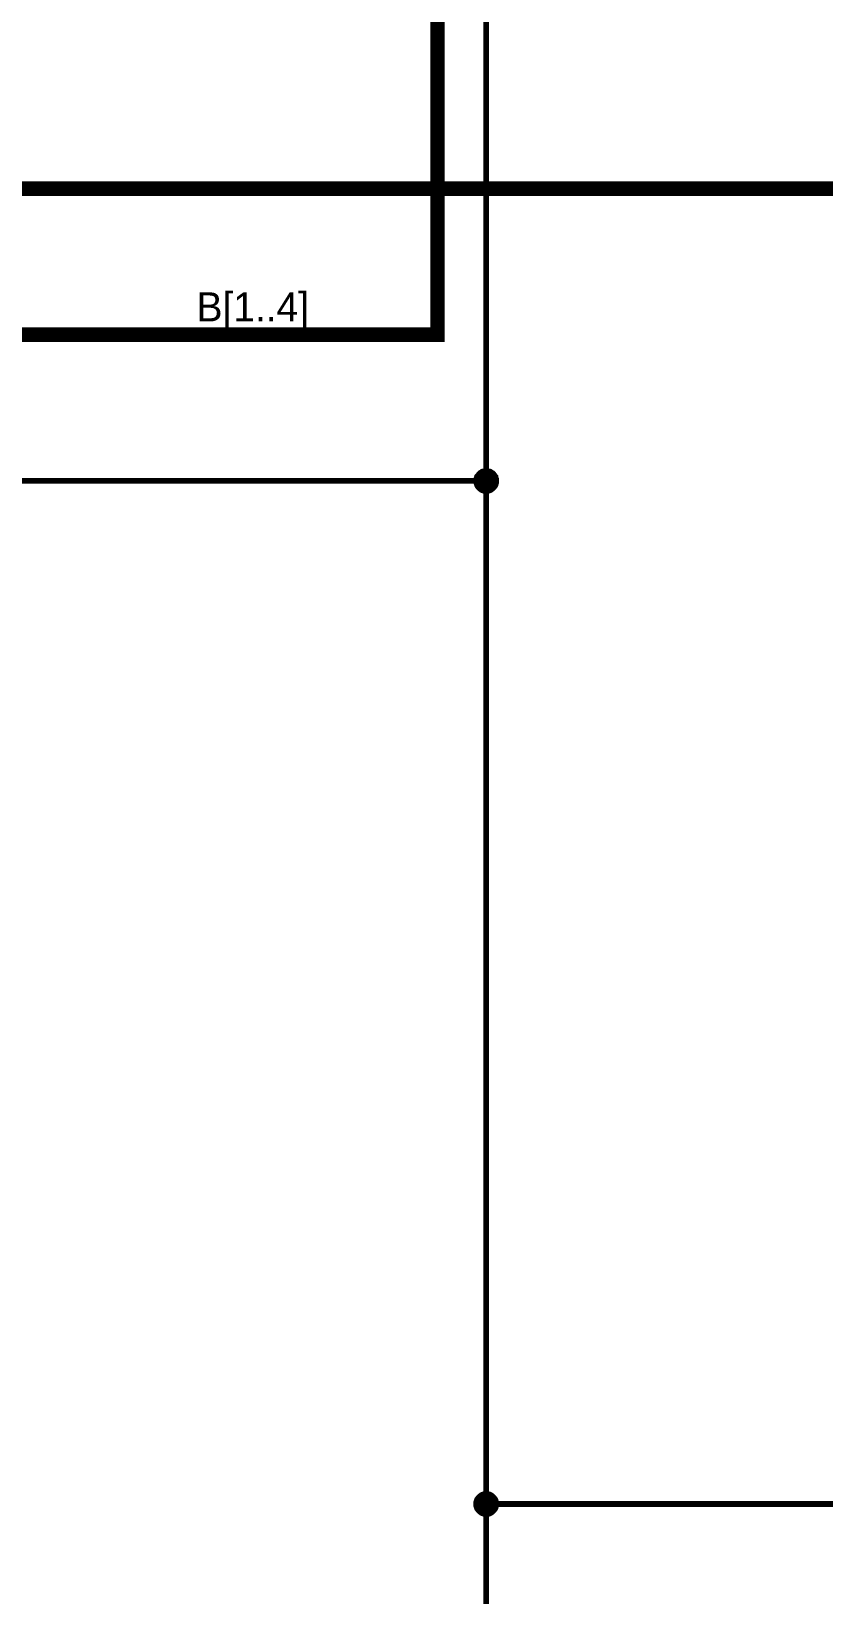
# Model space of a CAD drawing. Header units: millimetres. Extents: x 0 to 841, y 0 to 594.
# Drawn here: x 239.2 to 279.9, y 327.8 to 408.1 of the extents above; entities that cross this region are included whole.
import ezdxf

# ---------------------------------------------------------------- set-up
doc = ezdxf.new("R2010")
doc.units = ezdxf.units.MM
doc.layers.add('Sheet', color=255, linetype='Continuous')

msp = doc.modelspace()

# ---------------------------------------------------------------- linework, layer by layer
at = {"layer": 'Sheet'}
for points, const_width in [([(377.518, 494.99), (370.018, 494.99), (370.018, 502.492), (310.049, 502.492), (262.564, 502.492), (262.564, 384.997), (175.094, 384.997)], 0.3), ([(260.064, 489.988), (260.064, 392.5), (190.095, 392.5), (190.095, 374.994), (190.095, 334.995)], 0.749), ([(285.049, 184.988), (285.049, 234.99), (290.049, 239.992), (290.049, 399.987), (182.595, 399.987), (182.595, 464.995)], 0.749), ([(262.052, 384.997), (262.052, 385.028), (262.052, 385.044), (262.052, 385.075), (262.067, 385.106), (262.067, 385.121), (262.083, 385.152), (262.083, 385.168), (262.098, 385.199), (262.098, 385.215), (262.114, 385.23), (262.129, 385.261), (262.145, 385.277), (262.16, 385.292), (262.176, 385.308), (262.191, 385.339), (262.207, 385.354), (262.222, 385.37), (262.238, 385.385), (262.253, 385.401), (262.285, 385.417), (262.3, 385.417), (262.316, 385.432), (262.347, 385.448), (262.362, 385.463), (262.393, 385.463), (262.409, 385.479), (262.44, 385.479), (262.455, 385.479), (262.486, 385.494), (262.517, 385.494), (262.533, 385.494), (262.564, 385.494)], 0.3), ([(262.052, 384.997), (262.052, 385.028), (262.052, 385.044), (262.052, 385.075), (262.067, 385.106), (262.067, 385.121), (262.083, 385.152), (262.083, 385.168), (262.098, 385.199), (262.098, 385.215), (262.114, 385.23), (262.129, 385.261), (262.145, 385.277), (262.16, 385.292), (262.176, 385.308), (262.191, 385.339), (262.207, 385.354), (262.222, 385.37), (262.238, 385.385), (262.253, 385.401), (262.285, 385.417), (262.3, 385.417), (262.316, 385.432), (262.347, 385.448), (262.362, 385.463), (262.393, 385.463), (262.409, 385.479), (262.44, 385.479), (262.455, 385.479), (262.486, 385.494), (262.517, 385.494), (262.533, 385.494), (262.564, 385.494)], 0.3), ([(262.052, 384.997), (262.052, 385.028), (262.052, 385.044), (262.052, 385.075), (262.067, 385.106), (262.067, 385.121), (262.083, 385.152), (262.083, 385.168), (262.098, 385.199), (262.098, 385.215), (262.114, 385.23), (262.129, 385.261), (262.145, 385.277), (262.16, 385.292), (262.176, 385.308), (262.191, 385.339), (262.207, 385.354), (262.222, 385.37), (262.238, 385.385), (262.253, 385.401), (262.285, 385.417), (262.3, 385.417), (262.316, 385.432), (262.347, 385.448), (262.362, 385.463), (262.393, 385.463), (262.409, 385.479), (262.44, 385.479), (262.455, 385.479), (262.486, 385.494), (262.517, 385.494), (262.533, 385.494), (262.564, 385.494)], 0.3), ([(262.052, 384.997), (262.052, 385.028), (262.052, 385.044), (262.052, 385.075), (262.067, 385.106), (262.067, 385.121), (262.083, 385.152), (262.083, 385.168), (262.098, 385.199), (262.098, 385.215), (262.114, 385.23), (262.129, 385.261), (262.145, 385.277), (262.16, 385.292), (262.176, 385.308), (262.191, 385.339), (262.207, 385.354), (262.222, 385.37), (262.238, 385.385), (262.253, 385.401), (262.285, 385.417), (262.3, 385.417), (262.316, 385.432), (262.347, 385.448), (262.362, 385.463), (262.393, 385.463), (262.409, 385.479), (262.44, 385.479), (262.455, 385.479), (262.486, 385.494), (262.517, 385.494), (262.533, 385.494), (262.564, 385.494)], 0.3), ([(262.052, 384.997), (262.052, 385.028), (262.052, 385.044), (262.052, 385.075), (262.067, 385.106), (262.067, 385.121), (262.083, 385.152), (262.083, 385.168), (262.098, 385.199), (262.098, 385.215), (262.114, 385.23), (262.129, 385.261), (262.145, 385.277), (262.16, 385.292), (262.176, 385.308), (262.191, 385.339), (262.207, 385.354), (262.222, 385.37), (262.238, 385.385), (262.253, 385.401), (262.285, 385.417), (262.3, 385.417), (262.316, 385.432), (262.347, 385.448), (262.362, 385.463), (262.393, 385.463), (262.409, 385.479), (262.44, 385.479), (262.455, 385.479), (262.486, 385.494), (262.517, 385.494), (262.533, 385.494), (262.564, 385.494)], 0.3), ([(262.052, 384.997), (262.052, 385.028), (262.052, 385.044), (262.052, 385.075), (262.067, 385.106), (262.067, 385.121), (262.083, 385.152), (262.083, 385.168), (262.098, 385.199), (262.098, 385.215), (262.114, 385.23), (262.129, 385.261), (262.145, 385.277), (262.16, 385.292), (262.176, 385.308), (262.191, 385.339), (262.207, 385.354), (262.222, 385.37), (262.238, 385.385), (262.253, 385.401), (262.285, 385.417), (262.3, 385.417), (262.316, 385.432), (262.347, 385.448), (262.362, 385.463), (262.393, 385.463), (262.409, 385.479), (262.44, 385.479), (262.455, 385.479), (262.486, 385.494), (262.517, 385.494), (262.533, 385.494), (262.564, 385.494)], 0.3), ([(262.052, 384.997), (262.052, 385.028), (262.052, 385.044), (262.052, 385.075), (262.067, 385.106), (262.067, 385.121), (262.083, 385.152), (262.083, 385.168), (262.098, 385.199), (262.098, 385.215), (262.114, 385.23), (262.129, 385.261), (262.145, 385.277), (262.16, 385.292), (262.176, 385.308), (262.191, 385.339), (262.207, 385.354), (262.222, 385.37), (262.238, 385.385), (262.253, 385.401), (262.285, 385.417), (262.3, 385.417), (262.316, 385.432), (262.347, 385.448), (262.362, 385.463), (262.393, 385.463), (262.409, 385.479), (262.44, 385.479), (262.455, 385.479), (262.486, 385.494), (262.517, 385.494), (262.533, 385.494), (262.564, 385.494)], 0.3), ([(262.052, 384.997), (262.052, 385.028), (262.052, 385.044), (262.052, 385.075), (262.067, 385.106), (262.067, 385.121), (262.083, 385.152), (262.083, 385.168), (262.098, 385.199), (262.098, 385.215), (262.114, 385.23), (262.129, 385.261), (262.145, 385.277), (262.16, 385.292), (262.176, 385.308), (262.191, 385.339), (262.207, 385.354), (262.222, 385.37), (262.238, 385.385), (262.253, 385.401), (262.285, 385.417), (262.3, 385.417), (262.316, 385.432), (262.347, 385.448), (262.362, 385.463), (262.393, 385.463), (262.409, 385.479), (262.44, 385.479), (262.455, 385.479), (262.486, 385.494), (262.517, 385.494), (262.533, 385.494), (262.564, 385.494)], 0.3), ([(262.564, 384.485), (262.533, 384.485), (262.517, 384.485), (262.486, 384.485), (262.455, 384.5), (262.44, 384.5), (262.409, 384.516), (262.393, 384.516), (262.362, 384.531), (262.347, 384.531), (262.316, 384.547), (262.3, 384.562), (262.285, 384.578), (262.253, 384.593), (262.238, 384.609), (262.222, 384.624), (262.207, 384.64), (262.191, 384.655), (262.176, 384.671), (262.16, 384.686), (262.145, 384.718), (262.129, 384.733), (262.114, 384.749), (262.098, 384.78), (262.098, 384.795), (262.083, 384.826), (262.083, 384.842), (262.067, 384.873), (262.067, 384.888), (262.052, 384.919), (262.052, 384.951), (262.052, 384.966), (262.052, 384.997)], 0.3), ([(262.052, 384.997), (262.052, 384.997)], 0.3), ([(262.564, 384.485), (262.533, 384.485), (262.517, 384.485), (262.486, 384.485), (262.455, 384.5), (262.44, 384.5), (262.409, 384.516), (262.393, 384.516), (262.362, 384.531), (262.347, 384.531), (262.316, 384.547), (262.3, 384.562), (262.285, 384.578), (262.253, 384.593), (262.238, 384.609), (262.222, 384.624), (262.207, 384.64), (262.191, 384.655), (262.176, 384.671), (262.16, 384.686), (262.145, 384.718), (262.129, 384.733), (262.114, 384.749), (262.098, 384.78), (262.098, 384.795), (262.083, 384.826), (262.083, 384.842), (262.067, 384.873), (262.067, 384.888), (262.052, 384.919), (262.052, 384.951), (262.052, 384.966), (262.052, 384.997)], 0.3), ([(262.052, 384.997), (262.052, 384.997)], 0.3), ([(262.564, 384.485), (262.533, 384.485), (262.517, 384.485), (262.486, 384.485), (262.455, 384.5), (262.44, 384.5), (262.409, 384.516), (262.393, 384.516), (262.362, 384.531), (262.347, 384.531), (262.316, 384.547), (262.3, 384.562), (262.285, 384.578), (262.253, 384.593), (262.238, 384.609), (262.222, 384.624), (262.207, 384.64), (262.191, 384.655), (262.176, 384.671), (262.16, 384.686), (262.145, 384.718), (262.129, 384.733), (262.114, 384.749), (262.098, 384.78), (262.098, 384.795), (262.083, 384.826), (262.083, 384.842), (262.067, 384.873), (262.067, 384.888), (262.052, 384.919), (262.052, 384.951), (262.052, 384.966), (262.052, 384.997)], 0.3), ([(262.052, 384.997), (262.052, 384.997)], 0.3), ([(262.564, 384.485), (262.533, 384.485), (262.517, 384.485), (262.486, 384.485), (262.455, 384.5), (262.44, 384.5), (262.409, 384.516), (262.393, 384.516), (262.362, 384.531), (262.347, 384.531), (262.316, 384.547), (262.3, 384.562), (262.285, 384.578), (262.253, 384.593), (262.238, 384.609), (262.222, 384.624), (262.207, 384.64), (262.191, 384.655), (262.176, 384.671), (262.16, 384.686), (262.145, 384.718), (262.129, 384.733), (262.114, 384.749), (262.098, 384.78), (262.098, 384.795), (262.083, 384.826), (262.083, 384.842), (262.067, 384.873), (262.067, 384.888), (262.052, 384.919), (262.052, 384.951), (262.052, 384.966), (262.052, 384.997)], 0.3), ([(262.052, 384.997), (262.052, 384.997)], 0.3), ([(262.564, 384.485), (262.533, 384.485), (262.517, 384.485), (262.486, 384.485), (262.455, 384.5), (262.44, 384.5), (262.409, 384.516), (262.393, 384.516), (262.362, 384.531), (262.347, 384.531), (262.316, 384.547), (262.3, 384.562), (262.285, 384.578), (262.253, 384.593), (262.238, 384.609), (262.222, 384.624), (262.207, 384.64), (262.191, 384.655), (262.176, 384.671), (262.16, 384.686), (262.145, 384.718), (262.129, 384.733), (262.114, 384.749), (262.098, 384.78), (262.098, 384.795), (262.083, 384.826), (262.083, 384.842), (262.067, 384.873), (262.067, 384.888), (262.052, 384.919), (262.052, 384.951), (262.052, 384.966), (262.052, 384.997)], 0.3), ([(262.052, 384.997), (262.052, 384.997)], 0.3), ([(262.564, 384.485), (262.533, 384.485), (262.517, 384.485), (262.486, 384.485), (262.455, 384.5), (262.44, 384.5), (262.409, 384.516), (262.393, 384.516), (262.362, 384.531), (262.347, 384.531), (262.316, 384.547), (262.3, 384.562), (262.285, 384.578), (262.253, 384.593), (262.238, 384.609), (262.222, 384.624), (262.207, 384.64), (262.191, 384.655), (262.176, 384.671), (262.16, 384.686), (262.145, 384.718), (262.129, 384.733), (262.114, 384.749), (262.098, 384.78), (262.098, 384.795), (262.083, 384.826), (262.083, 384.842), (262.067, 384.873), (262.067, 384.888), (262.052, 384.919), (262.052, 384.951), (262.052, 384.966), (262.052, 384.997)], 0.3), ([(262.052, 384.997), (262.052, 384.997)], 0.3), ([(262.564, 384.485), (262.533, 384.485), (262.517, 384.485), (262.486, 384.485), (262.455, 384.5), (262.44, 384.5), (262.409, 384.516), (262.393, 384.516), (262.362, 384.531), (262.347, 384.531), (262.316, 384.547), (262.3, 384.562), (262.285, 384.578), (262.253, 384.593), (262.238, 384.609), (262.222, 384.624), (262.207, 384.64), (262.191, 384.655), (262.176, 384.671), (262.16, 384.686), (262.145, 384.718), (262.129, 384.733), (262.114, 384.749), (262.098, 384.78), (262.098, 384.795), (262.083, 384.826), (262.083, 384.842), (262.067, 384.873), (262.067, 384.888), (262.052, 384.919), (262.052, 384.951), (262.052, 384.966), (262.052, 384.997)], 0.3), ([(262.052, 384.997), (262.052, 384.997)], 0.3), ([(262.564, 384.485), (262.533, 384.485), (262.517, 384.485), (262.486, 384.485), (262.455, 384.5), (262.44, 384.5), (262.409, 384.516), (262.393, 384.516), (262.362, 384.531), (262.347, 384.531), (262.316, 384.547), (262.3, 384.562), (262.285, 384.578), (262.253, 384.593), (262.238, 384.609), (262.222, 384.624), (262.207, 384.64), (262.191, 384.655), (262.176, 384.671), (262.16, 384.686), (262.145, 384.718), (262.129, 384.733), (262.114, 384.749), (262.098, 384.78), (262.098, 384.795), (262.083, 384.826), (262.083, 384.842), (262.067, 384.873), (262.067, 384.888), (262.052, 384.919), (262.052, 384.951), (262.052, 384.966), (262.052, 384.997)], 0.3), ([(262.052, 384.997), (262.052, 384.997)], 0.3), ([(262.564, 385.494), (262.564, 385.494)], 0.3), ([(262.564, 385.494), (262.595, 385.494), (262.611, 385.494), (262.642, 385.494), (262.673, 385.479), (262.688, 385.479), (262.719, 385.479), (262.735, 385.463), (262.766, 385.463), (262.781, 385.448), (262.812, 385.432), (262.828, 385.417), (262.844, 385.417), (262.875, 385.401), (262.89, 385.385), (262.906, 385.37), (262.921, 385.354), (262.937, 385.339), (262.952, 385.308), (262.968, 385.292), (262.983, 385.277), (262.999, 385.261), (263.014, 385.23), (263.03, 385.215), (263.03, 385.199), (263.045, 385.168), (263.045, 385.152), (263.061, 385.121), (263.061, 385.106), (263.076, 385.075), (263.076, 385.044), (263.076, 385.028), (263.076, 384.997)], 0.3), ([(262.564, 385.494), (262.564, 385.494)], 0.3), ([(262.564, 385.494), (262.595, 385.494), (262.611, 385.494), (262.642, 385.494), (262.673, 385.479), (262.688, 385.479), (262.719, 385.479), (262.735, 385.463), (262.766, 385.463), (262.781, 385.448), (262.812, 385.432), (262.828, 385.417), (262.844, 385.417), (262.875, 385.401), (262.89, 385.385), (262.906, 385.37), (262.921, 385.354), (262.937, 385.339), (262.952, 385.308), (262.968, 385.292), (262.983, 385.277), (262.999, 385.261), (263.014, 385.23), (263.03, 385.215), (263.03, 385.199), (263.045, 385.168), (263.045, 385.152), (263.061, 385.121), (263.061, 385.106), (263.076, 385.075), (263.076, 385.044), (263.076, 385.028), (263.076, 384.997)], 0.3), ([(262.564, 385.494), (262.564, 385.494)], 0.3), ([(262.564, 385.494), (262.595, 385.494), (262.611, 385.494), (262.642, 385.494), (262.673, 385.479), (262.688, 385.479), (262.719, 385.479), (262.735, 385.463), (262.766, 385.463), (262.781, 385.448), (262.812, 385.432), (262.828, 385.417), (262.844, 385.417), (262.875, 385.401), (262.89, 385.385), (262.906, 385.37), (262.921, 385.354), (262.937, 385.339), (262.952, 385.308), (262.968, 385.292), (262.983, 385.277), (262.999, 385.261), (263.014, 385.23), (263.03, 385.215), (263.03, 385.199), (263.045, 385.168), (263.045, 385.152), (263.061, 385.121), (263.061, 385.106), (263.076, 385.075), (263.076, 385.044), (263.076, 385.028), (263.076, 384.997)], 0.3), ([(262.564, 385.494), (262.564, 385.494)], 0.3), ([(262.564, 385.494), (262.595, 385.494), (262.611, 385.494), (262.642, 385.494), (262.673, 385.479), (262.688, 385.479), (262.719, 385.479), (262.735, 385.463), (262.766, 385.463), (262.781, 385.448), (262.812, 385.432), (262.828, 385.417), (262.844, 385.417), (262.875, 385.401), (262.89, 385.385), (262.906, 385.37), (262.921, 385.354), (262.937, 385.339), (262.952, 385.308), (262.968, 385.292), (262.983, 385.277), (262.999, 385.261), (263.014, 385.23), (263.03, 385.215), (263.03, 385.199), (263.045, 385.168), (263.045, 385.152), (263.061, 385.121), (263.061, 385.106), (263.076, 385.075), (263.076, 385.044), (263.076, 385.028), (263.076, 384.997)], 0.3), ([(262.564, 385.494), (262.564, 385.494)], 0.3), ([(262.564, 385.494), (262.595, 385.494), (262.611, 385.494), (262.642, 385.494), (262.673, 385.479), (262.688, 385.479), (262.719, 385.479), (262.735, 385.463), (262.766, 385.463), (262.781, 385.448), (262.812, 385.432), (262.828, 385.417), (262.844, 385.417), (262.875, 385.401), (262.89, 385.385), (262.906, 385.37), (262.921, 385.354), (262.937, 385.339), (262.952, 385.308), (262.968, 385.292), (262.983, 385.277), (262.999, 385.261), (263.014, 385.23), (263.03, 385.215), (263.03, 385.199), (263.045, 385.168), (263.045, 385.152), (263.061, 385.121), (263.061, 385.106), (263.076, 385.075), (263.076, 385.044), (263.076, 385.028), (263.076, 384.997)], 0.3), ([(262.564, 385.494), (262.564, 385.494)], 0.3), ([(262.564, 385.494), (262.595, 385.494), (262.611, 385.494), (262.642, 385.494), (262.673, 385.479), (262.688, 385.479), (262.719, 385.479), (262.735, 385.463), (262.766, 385.463), (262.781, 385.448), (262.812, 385.432), (262.828, 385.417), (262.844, 385.417), (262.875, 385.401), (262.89, 385.385), (262.906, 385.37), (262.921, 385.354), (262.937, 385.339), (262.952, 385.308), (262.968, 385.292), (262.983, 385.277), (262.999, 385.261), (263.014, 385.23), (263.03, 385.215), (263.03, 385.199), (263.045, 385.168), (263.045, 385.152), (263.061, 385.121), (263.061, 385.106), (263.076, 385.075), (263.076, 385.044), (263.076, 385.028), (263.076, 384.997)], 0.3), ([(262.564, 385.494), (262.564, 385.494)], 0.3), ([(262.564, 385.494), (262.595, 385.494), (262.611, 385.494), (262.642, 385.494), (262.673, 385.479), (262.688, 385.479), (262.719, 385.479), (262.735, 385.463), (262.766, 385.463), (262.781, 385.448), (262.812, 385.432), (262.828, 385.417), (262.844, 385.417), (262.875, 385.401), (262.89, 385.385), (262.906, 385.37), (262.921, 385.354), (262.937, 385.339), (262.952, 385.308), (262.968, 385.292), (262.983, 385.277), (262.999, 385.261), (263.014, 385.23), (263.03, 385.215), (263.03, 385.199), (263.045, 385.168), (263.045, 385.152), (263.061, 385.121), (263.061, 385.106), (263.076, 385.075), (263.076, 385.044), (263.076, 385.028), (263.076, 384.997)], 0.3), ([(262.564, 385.494), (262.564, 385.494)], 0.3), ([(262.564, 385.494), (262.595, 385.494), (262.611, 385.494), (262.642, 385.494), (262.673, 385.479), (262.688, 385.479), (262.719, 385.479), (262.735, 385.463), (262.766, 385.463), (262.781, 385.448), (262.812, 385.432), (262.828, 385.417), (262.844, 385.417), (262.875, 385.401), (262.89, 385.385), (262.906, 385.37), (262.921, 385.354), (262.937, 385.339), (262.952, 385.308), (262.968, 385.292), (262.983, 385.277), (262.999, 385.261), (263.014, 385.23), (263.03, 385.215), (263.03, 385.199), (263.045, 385.168), (263.045, 385.152), (263.061, 385.121), (263.061, 385.106), (263.076, 385.075), (263.076, 385.044), (263.076, 385.028), (263.076, 384.997)], 0.3), ([(262.564, 384.997), (262.564, 332.494)], 0.3), ([(263.076, 384.997), (263.076, 384.966), (263.076, 384.951), (263.076, 384.919), (263.061, 384.888), (263.061, 384.873), (263.045, 384.842), (263.045, 384.826), (263.03, 384.795), (263.03, 384.78), (263.014, 384.749), (262.999, 384.733), (262.983, 384.718), (262.968, 384.686), (262.952, 384.671), (262.937, 384.655), (262.921, 384.64), (262.906, 384.624), (262.89, 384.609), (262.875, 384.593), (262.844, 384.578), (262.828, 384.562), (262.812, 384.547), (262.781, 384.531), (262.766, 384.531), (262.735, 384.516), (262.719, 384.516), (262.688, 384.5), (262.673, 384.5), (262.642, 384.485), (262.611, 384.485), (262.595, 384.485), (262.564, 384.485)], 0.3), ([(263.076, 384.997), (263.076, 384.966), (263.076, 384.951), (263.076, 384.919), (263.061, 384.888), (263.061, 384.873), (263.045, 384.842), (263.045, 384.826), (263.03, 384.795), (263.03, 384.78), (263.014, 384.749), (262.999, 384.733), (262.983, 384.718), (262.968, 384.686), (262.952, 384.671), (262.937, 384.655), (262.921, 384.64), (262.906, 384.624), (262.89, 384.609), (262.875, 384.593), (262.844, 384.578), (262.828, 384.562), (262.812, 384.547), (262.781, 384.531), (262.766, 384.531), (262.735, 384.516), (262.719, 384.516), (262.688, 384.5), (262.673, 384.5), (262.642, 384.485), (262.611, 384.485), (262.595, 384.485), (262.564, 384.485)], 0.3), ([(263.076, 384.997), (263.076, 384.966), (263.076, 384.951), (263.076, 384.919), (263.061, 384.888), (263.061, 384.873), (263.045, 384.842), (263.045, 384.826), (263.03, 384.795), (263.03, 384.78), (263.014, 384.749), (262.999, 384.733), (262.983, 384.718), (262.968, 384.686), (262.952, 384.671), (262.937, 384.655), (262.921, 384.64), (262.906, 384.624), (262.89, 384.609), (262.875, 384.593), (262.844, 384.578), (262.828, 384.562), (262.812, 384.547), (262.781, 384.531), (262.766, 384.531), (262.735, 384.516), (262.719, 384.516), (262.688, 384.5), (262.673, 384.5), (262.642, 384.485), (262.611, 384.485), (262.595, 384.485), (262.564, 384.485)], 0.3), ([(263.076, 384.997), (263.076, 384.966), (263.076, 384.951), (263.076, 384.919), (263.061, 384.888), (263.061, 384.873), (263.045, 384.842), (263.045, 384.826), (263.03, 384.795), (263.03, 384.78), (263.014, 384.749), (262.999, 384.733), (262.983, 384.718), (262.968, 384.686), (262.952, 384.671), (262.937, 384.655), (262.921, 384.64), (262.906, 384.624), (262.89, 384.609), (262.875, 384.593), (262.844, 384.578), (262.828, 384.562), (262.812, 384.547), (262.781, 384.531), (262.766, 384.531), (262.735, 384.516), (262.719, 384.516), (262.688, 384.5), (262.673, 384.5), (262.642, 384.485), (262.611, 384.485), (262.595, 384.485), (262.564, 384.485)], 0.3), ([(263.076, 384.997), (263.076, 384.966), (263.076, 384.951), (263.076, 384.919), (263.061, 384.888), (263.061, 384.873), (263.045, 384.842), (263.045, 384.826), (263.03, 384.795), (263.03, 384.78), (263.014, 384.749), (262.999, 384.733), (262.983, 384.718), (262.968, 384.686), (262.952, 384.671), (262.937, 384.655), (262.921, 384.64), (262.906, 384.624), (262.89, 384.609), (262.875, 384.593), (262.844, 384.578), (262.828, 384.562), (262.812, 384.547), (262.781, 384.531), (262.766, 384.531), (262.735, 384.516), (262.719, 384.516), (262.688, 384.5), (262.673, 384.5), (262.642, 384.485), (262.611, 384.485), (262.595, 384.485), (262.564, 384.485)], 0.3), ([(263.076, 384.997), (263.076, 384.966), (263.076, 384.951), (263.076, 384.919), (263.061, 384.888), (263.061, 384.873), (263.045, 384.842), (263.045, 384.826), (263.03, 384.795), (263.03, 384.78), (263.014, 384.749), (262.999, 384.733), (262.983, 384.718), (262.968, 384.686), (262.952, 384.671), (262.937, 384.655), (262.921, 384.64), (262.906, 384.624), (262.89, 384.609), (262.875, 384.593), (262.844, 384.578), (262.828, 384.562), (262.812, 384.547), (262.781, 384.531), (262.766, 384.531), (262.735, 384.516), (262.719, 384.516), (262.688, 384.5), (262.673, 384.5), (262.642, 384.485), (262.611, 384.485), (262.595, 384.485), (262.564, 384.485)], 0.3), ([(263.076, 384.997), (263.076, 384.966), (263.076, 384.951), (263.076, 384.919), (263.061, 384.888), (263.061, 384.873), (263.045, 384.842), (263.045, 384.826), (263.03, 384.795), (263.03, 384.78), (263.014, 384.749), (262.999, 384.733), (262.983, 384.718), (262.968, 384.686), (262.952, 384.671), (262.937, 384.655), (262.921, 384.64), (262.906, 384.624), (262.89, 384.609), (262.875, 384.593), (262.844, 384.578), (262.828, 384.562), (262.812, 384.547), (262.781, 384.531), (262.766, 384.531), (262.735, 384.516), (262.719, 384.516), (262.688, 384.5), (262.673, 384.5), (262.642, 384.485), (262.611, 384.485), (262.595, 384.485), (262.564, 384.485)], 0.3), ([(263.076, 384.997), (263.076, 384.966), (263.076, 384.951), (263.076, 384.919), (263.061, 384.888), (263.061, 384.873), (263.045, 384.842), (263.045, 384.826), (263.03, 384.795), (263.03, 384.78), (263.014, 384.749), (262.999, 384.733), (262.983, 384.718), (262.968, 384.686), (262.952, 384.671), (262.937, 384.655), (262.921, 384.64), (262.906, 384.624), (262.89, 384.609), (262.875, 384.593), (262.844, 384.578), (262.828, 384.562), (262.812, 384.547), (262.781, 384.531), (262.766, 384.531), (262.735, 384.516), (262.719, 384.516), (262.688, 384.5), (262.673, 384.5), (262.642, 384.485), (262.611, 384.485), (262.595, 384.485), (262.564, 384.485)], 0.3), ([(263.076, 384.997), (263.076, 384.997), (263.076, 384.997), (263.076, 384.997), (263.076, 384.997), (263.076, 384.997), (263.076, 384.997), (263.076, 384.997), (263.076, 384.997), (263.076, 384.997), (263.076, 384.997), (263.076, 384.997), (263.076, 384.997), (263.076, 384.997), (263.076, 384.997), (263.076, 384.997), (263.076, 384.997), (263.076, 384.997), (263.076, 384.997), (263.076, 384.997), (263.076, 384.997), (263.076, 384.997), (263.076, 384.997), (263.076, 384.997), (263.076, 384.997), (263.076, 384.997), (263.076, 384.997), (263.076, 384.997), (263.076, 384.997), (263.076, 384.997), (263.076, 384.997), (263.076, 384.997), (263.076, 384.997)], 0.3), ([(263.076, 384.997), (263.076, 384.997)], 0.3), ([(263.076, 384.997), (263.076, 384.997), (263.076, 384.997), (263.076, 384.997), (263.076, 384.997), (263.076, 384.997), (263.076, 384.997), (263.076, 384.997), (263.076, 384.997), (263.076, 384.997), (263.076, 384.997), (263.076, 384.997), (263.076, 384.997), (263.076, 384.997), (263.076, 384.997), (263.076, 384.997), (263.076, 384.997), (263.076, 384.997), (263.076, 384.997), (263.076, 384.997), (263.076, 384.997), (263.076, 384.997), (263.076, 384.997), (263.076, 384.997), (263.076, 384.997), (263.076, 384.997), (263.076, 384.997), (263.076, 384.997), (263.076, 384.997), (263.076, 384.997), (263.076, 384.997), (263.076, 384.997), (263.076, 384.997)], 0.3), ([(263.076, 384.997), (263.076, 384.997)], 0.3), ([(263.076, 384.997), (263.076, 384.997), (263.076, 384.997), (263.076, 384.997), (263.076, 384.997), (263.076, 384.997), (263.076, 384.997), (263.076, 384.997), (263.076, 384.997), (263.076, 384.997), (263.076, 384.997), (263.076, 384.997), (263.076, 384.997), (263.076, 384.997), (263.076, 384.997), (263.076, 384.997), (263.076, 384.997), (263.076, 384.997), (263.076, 384.997), (263.076, 384.997), (263.076, 384.997), (263.076, 384.997), (263.076, 384.997), (263.076, 384.997), (263.076, 384.997), (263.076, 384.997), (263.076, 384.997), (263.076, 384.997), (263.076, 384.997), (263.076, 384.997), (263.076, 384.997), (263.076, 384.997), (263.076, 384.997)], 0.3), ([(263.076, 384.997), (263.076, 384.997)], 0.3), ([(263.076, 384.997), (263.076, 384.997), (263.076, 384.997), (263.076, 384.997), (263.076, 384.997), (263.076, 384.997), (263.076, 384.997), (263.076, 384.997), (263.076, 384.997), (263.076, 384.997), (263.076, 384.997), (263.076, 384.997), (263.076, 384.997), (263.076, 384.997), (263.076, 384.997), (263.076, 384.997), (263.076, 384.997), (263.076, 384.997), (263.076, 384.997), (263.076, 384.997), (263.076, 384.997), (263.076, 384.997), (263.076, 384.997), (263.076, 384.997), (263.076, 384.997), (263.076, 384.997), (263.076, 384.997), (263.076, 384.997), (263.076, 384.997), (263.076, 384.997), (263.076, 384.997), (263.076, 384.997), (263.076, 384.997)], 0.3), ([(263.076, 384.997), (263.076, 384.997)], 0.3), ([(263.076, 384.997), (263.076, 384.997), (263.076, 384.997), (263.076, 384.997), (263.076, 384.997), (263.076, 384.997), (263.076, 384.997), (263.076, 384.997), (263.076, 384.997), (263.076, 384.997), (263.076, 384.997), (263.076, 384.997), (263.076, 384.997), (263.076, 384.997), (263.076, 384.997), (263.076, 384.997), (263.076, 384.997), (263.076, 384.997), (263.076, 384.997), (263.076, 384.997), (263.076, 384.997), (263.076, 384.997), (263.076, 384.997), (263.076, 384.997), (263.076, 384.997), (263.076, 384.997), (263.076, 384.997), (263.076, 384.997), (263.076, 384.997), (263.076, 384.997), (263.076, 384.997), (263.076, 384.997), (263.076, 384.997)], 0.3), ([(263.076, 384.997), (263.076, 384.997)], 0.3), ([(263.076, 384.997), (263.076, 384.997), (263.076, 384.997), (263.076, 384.997), (263.076, 384.997), (263.076, 384.997), (263.076, 384.997), (263.076, 384.997), (263.076, 384.997), (263.076, 384.997), (263.076, 384.997), (263.076, 384.997), (263.076, 384.997), (263.076, 384.997), (263.076, 384.997), (263.076, 384.997), (263.076, 384.997), (263.076, 384.997), (263.076, 384.997), (263.076, 384.997), (263.076, 384.997), (263.076, 384.997), (263.076, 384.997), (263.076, 384.997), (263.076, 384.997), (263.076, 384.997), (263.076, 384.997), (263.076, 384.997), (263.076, 384.997), (263.076, 384.997), (263.076, 384.997), (263.076, 384.997), (263.076, 384.997)], 0.3), ([(263.076, 384.997), (263.076, 384.997)], 0.3), ([(263.076, 384.997), (263.076, 384.997), (263.076, 384.997), (263.076, 384.997), (263.076, 384.997), (263.076, 384.997), (263.076, 384.997), (263.076, 384.997), (263.076, 384.997), (263.076, 384.997), (263.076, 384.997), (263.076, 384.997), (263.076, 384.997), (263.076, 384.997), (263.076, 384.997), (263.076, 384.997), (263.076, 384.997), (263.076, 384.997), (263.076, 384.997), (263.076, 384.997), (263.076, 384.997), (263.076, 384.997), (263.076, 384.997), (263.076, 384.997), (263.076, 384.997), (263.076, 384.997), (263.076, 384.997), (263.076, 384.997), (263.076, 384.997), (263.076, 384.997), (263.076, 384.997), (263.076, 384.997), (263.076, 384.997)], 0.3), ([(263.076, 384.997), (263.076, 384.997)], 0.3), ([(263.076, 384.997), (263.076, 384.997), (263.076, 384.997), (263.076, 384.997), (263.076, 384.997), (263.076, 384.997), (263.076, 384.997), (263.076, 384.997), (263.076, 384.997), (263.076, 384.997), (263.076, 384.997), (263.076, 384.997), (263.076, 384.997), (263.076, 384.997), (263.076, 384.997), (263.076, 384.997), (263.076, 384.997), (263.076, 384.997), (263.076, 384.997), (263.076, 384.997), (263.076, 384.997), (263.076, 384.997), (263.076, 384.997), (263.076, 384.997), (263.076, 384.997), (263.076, 384.997), (263.076, 384.997), (263.076, 384.997), (263.076, 384.997), (263.076, 384.997), (263.076, 384.997), (263.076, 384.997), (263.076, 384.997)], 0.3), ([(263.076, 384.997), (263.076, 384.997)], 0.3), ([(330.033, 344.998), (332.037, 344.998), (332.037, 332.494), (262.564, 332.494), (262.564, 162.496), (324.04, 162.496), (324.04, 175), (320.049, 175), (319.04, 175)], 0.3), ([(262.052, 332.494), (262.052, 332.525), (262.052, 332.541), (262.052, 332.572), (262.067, 332.603), (262.067, 332.618), (262.083, 332.649), (262.083, 332.665), (262.098, 332.696), (262.098, 332.711), (262.114, 332.743), (262.129, 332.758), (262.145, 332.774), (262.16, 332.805), (262.176, 332.82), (262.191, 332.836), (262.207, 332.851), (262.222, 332.867), (262.238, 332.882), (262.253, 332.898), (262.285, 332.913), (262.3, 332.929), (262.316, 332.944), (262.347, 332.96), (262.362, 332.96), (262.393, 332.976), (262.409, 332.976), (262.44, 332.991), (262.455, 332.991), (262.486, 333.007), (262.517, 333.007), (262.533, 333.007), (262.564, 333.007)], 0.3), ([(262.052, 332.494), (262.052, 332.525), (262.052, 332.541), (262.052, 332.572), (262.067, 332.603), (262.067, 332.618), (262.083, 332.649), (262.083, 332.665), (262.098, 332.696), (262.098, 332.711), (262.114, 332.743), (262.129, 332.758), (262.145, 332.774), (262.16, 332.805), (262.176, 332.82), (262.191, 332.836), (262.207, 332.851), (262.222, 332.867), (262.238, 332.882), (262.253, 332.898), (262.285, 332.913), (262.3, 332.929), (262.316, 332.944), (262.347, 332.96), (262.362, 332.96), (262.393, 332.976), (262.409, 332.976), (262.44, 332.991), (262.455, 332.991), (262.486, 333.007), (262.517, 333.007), (262.533, 333.007), (262.564, 333.007)], 0.3), ([(262.052, 332.494), (262.052, 332.525), (262.052, 332.541), (262.052, 332.572), (262.067, 332.603), (262.067, 332.618), (262.083, 332.649), (262.083, 332.665), (262.098, 332.696), (262.098, 332.711), (262.114, 332.743), (262.129, 332.758), (262.145, 332.774), (262.16, 332.805), (262.176, 332.82), (262.191, 332.836), (262.207, 332.851), (262.222, 332.867), (262.238, 332.882), (262.253, 332.898), (262.285, 332.913), (262.3, 332.929), (262.316, 332.944), (262.347, 332.96), (262.362, 332.96), (262.393, 332.976), (262.409, 332.976), (262.44, 332.991), (262.455, 332.991), (262.486, 333.007), (262.517, 333.007), (262.533, 333.007), (262.564, 333.007)], 0.3), ([(262.052, 332.494), (262.052, 332.525), (262.052, 332.541), (262.052, 332.572), (262.067, 332.603), (262.067, 332.618), (262.083, 332.649), (262.083, 332.665), (262.098, 332.696), (262.098, 332.711), (262.114, 332.743), (262.129, 332.758), (262.145, 332.774), (262.16, 332.805), (262.176, 332.82), (262.191, 332.836), (262.207, 332.851), (262.222, 332.867), (262.238, 332.882), (262.253, 332.898), (262.285, 332.913), (262.3, 332.929), (262.316, 332.944), (262.347, 332.96), (262.362, 332.96), (262.393, 332.976), (262.409, 332.976), (262.44, 332.991), (262.455, 332.991), (262.486, 333.007), (262.517, 333.007), (262.533, 333.007), (262.564, 333.007)], 0.3), ([(262.052, 332.494), (262.052, 332.525), (262.052, 332.541), (262.052, 332.572), (262.067, 332.603), (262.067, 332.618), (262.083, 332.649), (262.083, 332.665), (262.098, 332.696), (262.098, 332.711), (262.114, 332.743), (262.129, 332.758), (262.145, 332.774), (262.16, 332.805), (262.176, 332.82), (262.191, 332.836), (262.207, 332.851), (262.222, 332.867), (262.238, 332.882), (262.253, 332.898), (262.285, 332.913), (262.3, 332.929), (262.316, 332.944), (262.347, 332.96), (262.362, 332.96), (262.393, 332.976), (262.409, 332.976), (262.44, 332.991), (262.455, 332.991), (262.486, 333.007), (262.517, 333.007), (262.533, 333.007), (262.564, 333.007)], 0.3), ([(262.052, 332.494), (262.052, 332.525), (262.052, 332.541), (262.052, 332.572), (262.067, 332.603), (262.067, 332.618), (262.083, 332.649), (262.083, 332.665), (262.098, 332.696), (262.098, 332.711), (262.114, 332.743), (262.129, 332.758), (262.145, 332.774), (262.16, 332.805), (262.176, 332.82), (262.191, 332.836), (262.207, 332.851), (262.222, 332.867), (262.238, 332.882), (262.253, 332.898), (262.285, 332.913), (262.3, 332.929), (262.316, 332.944), (262.347, 332.96), (262.362, 332.96), (262.393, 332.976), (262.409, 332.976), (262.44, 332.991), (262.455, 332.991), (262.486, 333.007), (262.517, 333.007), (262.533, 333.007), (262.564, 333.007)], 0.3), ([(262.052, 332.494), (262.052, 332.525), (262.052, 332.541), (262.052, 332.572), (262.067, 332.603), (262.067, 332.618), (262.083, 332.649), (262.083, 332.665), (262.098, 332.696), (262.098, 332.711), (262.114, 332.743), (262.129, 332.758), (262.145, 332.774), (262.16, 332.805), (262.176, 332.82), (262.191, 332.836), (262.207, 332.851), (262.222, 332.867), (262.238, 332.882), (262.253, 332.898), (262.285, 332.913), (262.3, 332.929), (262.316, 332.944), (262.347, 332.96), (262.362, 332.96), (262.393, 332.976), (262.409, 332.976), (262.44, 332.991), (262.455, 332.991), (262.486, 333.007), (262.517, 333.007), (262.533, 333.007), (262.564, 333.007)], 0.3), ([(262.052, 332.494), (262.052, 332.525), (262.052, 332.541), (262.052, 332.572), (262.067, 332.603), (262.067, 332.618), (262.083, 332.649), (262.083, 332.665), (262.098, 332.696), (262.098, 332.711), (262.114, 332.743), (262.129, 332.758), (262.145, 332.774), (262.16, 332.805), (262.176, 332.82), (262.191, 332.836), (262.207, 332.851), (262.222, 332.867), (262.238, 332.882), (262.253, 332.898), (262.285, 332.913), (262.3, 332.929), (262.316, 332.944), (262.347, 332.96), (262.362, 332.96), (262.393, 332.976), (262.409, 332.976), (262.44, 332.991), (262.455, 332.991), (262.486, 333.007), (262.517, 333.007), (262.533, 333.007), (262.564, 333.007)], 0.3), ([(262.564, 333.007), (262.564, 333.007)], 0.3), ([(262.564, 333.007), (262.595, 333.007), (262.611, 333.007), (262.642, 333.007), (262.673, 332.991), (262.688, 332.991), (262.719, 332.976), (262.735, 332.976), (262.766, 332.96), (262.781, 332.96), (262.812, 332.944), (262.828, 332.929), (262.844, 332.913), (262.875, 332.898), (262.89, 332.882), (262.906, 332.867), (262.921, 332.851), (262.937, 332.836), (262.952, 332.82), (262.968, 332.805), (262.983, 332.774), (262.999, 332.758), (263.014, 332.743), (263.03, 332.711), (263.03, 332.696), (263.045, 332.665), (263.045, 332.649), (263.061, 332.618), (263.061, 332.603), (263.076, 332.572), (263.076, 332.541), (263.076, 332.525), (263.076, 332.494)], 0.3), ([(262.564, 333.007), (262.564, 333.007)], 0.3), ([(262.564, 333.007), (262.595, 333.007), (262.611, 333.007), (262.642, 333.007), (262.673, 332.991), (262.688, 332.991), (262.719, 332.976), (262.735, 332.976), (262.766, 332.96), (262.781, 332.96), (262.812, 332.944), (262.828, 332.929), (262.844, 332.913), (262.875, 332.898), (262.89, 332.882), (262.906, 332.867), (262.921, 332.851), (262.937, 332.836), (262.952, 332.82), (262.968, 332.805), (262.983, 332.774), (262.999, 332.758), (263.014, 332.743), (263.03, 332.711), (263.03, 332.696), (263.045, 332.665), (263.045, 332.649), (263.061, 332.618), (263.061, 332.603), (263.076, 332.572), (263.076, 332.541), (263.076, 332.525), (263.076, 332.494)], 0.3), ([(262.564, 333.007), (262.564, 333.007)], 0.3), ([(262.564, 333.007), (262.595, 333.007), (262.611, 333.007), (262.642, 333.007), (262.673, 332.991), (262.688, 332.991), (262.719, 332.976), (262.735, 332.976), (262.766, 332.96), (262.781, 332.96), (262.812, 332.944), (262.828, 332.929), (262.844, 332.913), (262.875, 332.898), (262.89, 332.882), (262.906, 332.867), (262.921, 332.851), (262.937, 332.836), (262.952, 332.82), (262.968, 332.805), (262.983, 332.774), (262.999, 332.758), (263.014, 332.743), (263.03, 332.711), (263.03, 332.696), (263.045, 332.665), (263.045, 332.649), (263.061, 332.618), (263.061, 332.603), (263.076, 332.572), (263.076, 332.541), (263.076, 332.525), (263.076, 332.494)], 0.3), ([(262.564, 333.007), (262.564, 333.007)], 0.3), ([(262.564, 333.007), (262.595, 333.007), (262.611, 333.007), (262.642, 333.007), (262.673, 332.991), (262.688, 332.991), (262.719, 332.976), (262.735, 332.976), (262.766, 332.96), (262.781, 332.96), (262.812, 332.944), (262.828, 332.929), (262.844, 332.913), (262.875, 332.898), (262.89, 332.882), (262.906, 332.867), (262.921, 332.851), (262.937, 332.836), (262.952, 332.82), (262.968, 332.805), (262.983, 332.774), (262.999, 332.758), (263.014, 332.743), (263.03, 332.711), (263.03, 332.696), (263.045, 332.665), (263.045, 332.649), (263.061, 332.618), (263.061, 332.603), (263.076, 332.572), (263.076, 332.541), (263.076, 332.525), (263.076, 332.494)], 0.3), ([(262.564, 333.007), (262.564, 333.007)], 0.3), ([(262.564, 333.007), (262.595, 333.007), (262.611, 333.007), (262.642, 333.007), (262.673, 332.991), (262.688, 332.991), (262.719, 332.976), (262.735, 332.976), (262.766, 332.96), (262.781, 332.96), (262.812, 332.944), (262.828, 332.929), (262.844, 332.913), (262.875, 332.898), (262.89, 332.882), (262.906, 332.867), (262.921, 332.851), (262.937, 332.836), (262.952, 332.82), (262.968, 332.805), (262.983, 332.774), (262.999, 332.758), (263.014, 332.743), (263.03, 332.711), (263.03, 332.696), (263.045, 332.665), (263.045, 332.649), (263.061, 332.618), (263.061, 332.603), (263.076, 332.572), (263.076, 332.541), (263.076, 332.525), (263.076, 332.494)], 0.3), ([(262.564, 333.007), (262.564, 333.007)], 0.3), ([(262.564, 333.007), (262.595, 333.007), (262.611, 333.007), (262.642, 333.007), (262.673, 332.991), (262.688, 332.991), (262.719, 332.976), (262.735, 332.976), (262.766, 332.96), (262.781, 332.96), (262.812, 332.944), (262.828, 332.929), (262.844, 332.913), (262.875, 332.898), (262.89, 332.882), (262.906, 332.867), (262.921, 332.851), (262.937, 332.836), (262.952, 332.82), (262.968, 332.805), (262.983, 332.774), (262.999, 332.758), (263.014, 332.743), (263.03, 332.711), (263.03, 332.696), (263.045, 332.665), (263.045, 332.649), (263.061, 332.618), (263.061, 332.603), (263.076, 332.572), (263.076, 332.541), (263.076, 332.525), (263.076, 332.494)], 0.3), ([(262.564, 333.007), (262.564, 333.007)], 0.3), ([(262.564, 333.007), (262.595, 333.007), (262.611, 333.007), (262.642, 333.007), (262.673, 332.991), (262.688, 332.991), (262.719, 332.976), (262.735, 332.976), (262.766, 332.96), (262.781, 332.96), (262.812, 332.944), (262.828, 332.929), (262.844, 332.913), (262.875, 332.898), (262.89, 332.882), (262.906, 332.867), (262.921, 332.851), (262.937, 332.836), (262.952, 332.82), (262.968, 332.805), (262.983, 332.774), (262.999, 332.758), (263.014, 332.743), (263.03, 332.711), (263.03, 332.696), (263.045, 332.665), (263.045, 332.649), (263.061, 332.618), (263.061, 332.603), (263.076, 332.572), (263.076, 332.541), (263.076, 332.525), (263.076, 332.494)], 0.3), ([(262.564, 333.007), (262.564, 333.007)], 0.3), ([(262.564, 333.007), (262.595, 333.007), (262.611, 333.007), (262.642, 333.007), (262.673, 332.991), (262.688, 332.991), (262.719, 332.976), (262.735, 332.976), (262.766, 332.96), (262.781, 332.96), (262.812, 332.944), (262.828, 332.929), (262.844, 332.913), (262.875, 332.898), (262.89, 332.882), (262.906, 332.867), (262.921, 332.851), (262.937, 332.836), (262.952, 332.82), (262.968, 332.805), (262.983, 332.774), (262.999, 332.758), (263.014, 332.743), (263.03, 332.711), (263.03, 332.696), (263.045, 332.665), (263.045, 332.649), (263.061, 332.618), (263.061, 332.603), (263.076, 332.572), (263.076, 332.541), (263.076, 332.525), (263.076, 332.494)], 0.3), ([(262.564, 331.981), (262.533, 331.981), (262.517, 331.981), (262.486, 331.981), (262.455, 331.997), (262.44, 331.997), (262.409, 332.012), (262.393, 332.012), (262.362, 332.028), (262.347, 332.028), (262.316, 332.044), (262.3, 332.059), (262.285, 332.075), (262.253, 332.09), (262.238, 332.106), (262.222, 332.121), (262.207, 332.137), (262.191, 332.152), (262.176, 332.168), (262.16, 332.183), (262.145, 332.214), (262.129, 332.23), (262.114, 332.245), (262.098, 332.277), (262.098, 332.292), (262.083, 332.323), (262.083, 332.339), (262.067, 332.37), (262.067, 332.385), (262.052, 332.416), (262.052, 332.447), (262.052, 332.463), (262.052, 332.494)], 0.3), ([(262.052, 332.494), (262.052, 332.494)], 0.3), ([(262.564, 331.981), (262.533, 331.981), (262.517, 331.981), (262.486, 331.981), (262.455, 331.997), (262.44, 331.997), (262.409, 332.012), (262.393, 332.012), (262.362, 332.028), (262.347, 332.028), (262.316, 332.044), (262.3, 332.059), (262.285, 332.075), (262.253, 332.09), (262.238, 332.106), (262.222, 332.121), (262.207, 332.137), (262.191, 332.152), (262.176, 332.168), (262.16, 332.183), (262.145, 332.214), (262.129, 332.23), (262.114, 332.245), (262.098, 332.277), (262.098, 332.292), (262.083, 332.323), (262.083, 332.339), (262.067, 332.37), (262.067, 332.385), (262.052, 332.416), (262.052, 332.447), (262.052, 332.463), (262.052, 332.494)], 0.3), ([(262.052, 332.494), (262.052, 332.494)], 0.3), ([(262.564, 331.981), (262.533, 331.981), (262.517, 331.981), (262.486, 331.981), (262.455, 331.997), (262.44, 331.997), (262.409, 332.012), (262.393, 332.012), (262.362, 332.028), (262.347, 332.028), (262.316, 332.044), (262.3, 332.059), (262.285, 332.075), (262.253, 332.09), (262.238, 332.106), (262.222, 332.121), (262.207, 332.137), (262.191, 332.152), (262.176, 332.168), (262.16, 332.183), (262.145, 332.214), (262.129, 332.23), (262.114, 332.245), (262.098, 332.277), (262.098, 332.292), (262.083, 332.323), (262.083, 332.339), (262.067, 332.37), (262.067, 332.385), (262.052, 332.416), (262.052, 332.447), (262.052, 332.463), (262.052, 332.494)], 0.3), ([(262.052, 332.494), (262.052, 332.494)], 0.3), ([(262.564, 331.981), (262.533, 331.981), (262.517, 331.981), (262.486, 331.981), (262.455, 331.997), (262.44, 331.997), (262.409, 332.012), (262.393, 332.012), (262.362, 332.028), (262.347, 332.028), (262.316, 332.044), (262.3, 332.059), (262.285, 332.075), (262.253, 332.09), (262.238, 332.106), (262.222, 332.121), (262.207, 332.137), (262.191, 332.152), (262.176, 332.168), (262.16, 332.183), (262.145, 332.214), (262.129, 332.23), (262.114, 332.245), (262.098, 332.277), (262.098, 332.292), (262.083, 332.323), (262.083, 332.339), (262.067, 332.37), (262.067, 332.385), (262.052, 332.416), (262.052, 332.447), (262.052, 332.463), (262.052, 332.494)], 0.3), ([(262.052, 332.494), (262.052, 332.494)], 0.3), ([(262.564, 331.981), (262.533, 331.981), (262.517, 331.981), (262.486, 331.981), (262.455, 331.997), (262.44, 331.997), (262.409, 332.012), (262.393, 332.012), (262.362, 332.028), (262.347, 332.028), (262.316, 332.044), (262.3, 332.059), (262.285, 332.075), (262.253, 332.09), (262.238, 332.106), (262.222, 332.121), (262.207, 332.137), (262.191, 332.152), (262.176, 332.168), (262.16, 332.183), (262.145, 332.214), (262.129, 332.23), (262.114, 332.245), (262.098, 332.277), (262.098, 332.292), (262.083, 332.323), (262.083, 332.339), (262.067, 332.37), (262.067, 332.385), (262.052, 332.416), (262.052, 332.447), (262.052, 332.463), (262.052, 332.494)], 0.3), ([(262.052, 332.494), (262.052, 332.494)], 0.3), ([(262.564, 331.981), (262.533, 331.981), (262.517, 331.981), (262.486, 331.981), (262.455, 331.997), (262.44, 331.997), (262.409, 332.012), (262.393, 332.012), (262.362, 332.028), (262.347, 332.028), (262.316, 332.044), (262.3, 332.059), (262.285, 332.075), (262.253, 332.09), (262.238, 332.106), (262.222, 332.121), (262.207, 332.137), (262.191, 332.152), (262.176, 332.168), (262.16, 332.183), (262.145, 332.214), (262.129, 332.23), (262.114, 332.245), (262.098, 332.277), (262.098, 332.292), (262.083, 332.323), (262.083, 332.339), (262.067, 332.37), (262.067, 332.385), (262.052, 332.416), (262.052, 332.447), (262.052, 332.463), (262.052, 332.494)], 0.3), ([(262.052, 332.494), (262.052, 332.494)], 0.3), ([(262.564, 331.981), (262.533, 331.981), (262.517, 331.981), (262.486, 331.981), (262.455, 331.997), (262.44, 331.997), (262.409, 332.012), (262.393, 332.012), (262.362, 332.028), (262.347, 332.028), (262.316, 332.044), (262.3, 332.059), (262.285, 332.075), (262.253, 332.09), (262.238, 332.106), (262.222, 332.121), (262.207, 332.137), (262.191, 332.152), (262.176, 332.168), (262.16, 332.183), (262.145, 332.214), (262.129, 332.23), (262.114, 332.245), (262.098, 332.277), (262.098, 332.292), (262.083, 332.323), (262.083, 332.339), (262.067, 332.37), (262.067, 332.385), (262.052, 332.416), (262.052, 332.447), (262.052, 332.463), (262.052, 332.494)], 0.3), ([(262.052, 332.494), (262.052, 332.494)], 0.3), ([(262.564, 331.981), (262.533, 331.981), (262.517, 331.981), (262.486, 331.981), (262.455, 331.997), (262.44, 331.997), (262.409, 332.012), (262.393, 332.012), (262.362, 332.028), (262.347, 332.028), (262.316, 332.044), (262.3, 332.059), (262.285, 332.075), (262.253, 332.09), (262.238, 332.106), (262.222, 332.121), (262.207, 332.137), (262.191, 332.152), (262.176, 332.168), (262.16, 332.183), (262.145, 332.214), (262.129, 332.23), (262.114, 332.245), (262.098, 332.277), (262.098, 332.292), (262.083, 332.323), (262.083, 332.339), (262.067, 332.37), (262.067, 332.385), (262.052, 332.416), (262.052, 332.447), (262.052, 332.463), (262.052, 332.494)], 0.3), ([(262.052, 332.494), (262.052, 332.494)], 0.3), ([(263.076, 332.494), (263.076, 332.463), (263.076, 332.447), (263.076, 332.416), (263.061, 332.385), (263.061, 332.37), (263.045, 332.339), (263.045, 332.323), (263.03, 332.292), (263.03, 332.277), (263.014, 332.245), (262.999, 332.23), (262.983, 332.214), (262.968, 332.183), (262.952, 332.168), (262.937, 332.152), (262.921, 332.137), (262.906, 332.121), (262.89, 332.106), (262.875, 332.09), (262.844, 332.075), (262.828, 332.059), (262.812, 332.044), (262.781, 332.028), (262.766, 332.028), (262.735, 332.012), (262.719, 332.012), (262.688, 331.997), (262.673, 331.997), (262.642, 331.981), (262.611, 331.981), (262.595, 331.981), (262.564, 331.981)], 0.3), ([(263.076, 332.494), (263.076, 332.463), (263.076, 332.447), (263.076, 332.416), (263.061, 332.385), (263.061, 332.37), (263.045, 332.339), (263.045, 332.323), (263.03, 332.292), (263.03, 332.277), (263.014, 332.245), (262.999, 332.23), (262.983, 332.214), (262.968, 332.183), (262.952, 332.168), (262.937, 332.152), (262.921, 332.137), (262.906, 332.121), (262.89, 332.106), (262.875, 332.09), (262.844, 332.075), (262.828, 332.059), (262.812, 332.044), (262.781, 332.028), (262.766, 332.028), (262.735, 332.012), (262.719, 332.012), (262.688, 331.997), (262.673, 331.997), (262.642, 331.981), (262.611, 331.981), (262.595, 331.981), (262.564, 331.981)], 0.3), ([(263.076, 332.494), (263.076, 332.463), (263.076, 332.447), (263.076, 332.416), (263.061, 332.385), (263.061, 332.37), (263.045, 332.339), (263.045, 332.323), (263.03, 332.292), (263.03, 332.277), (263.014, 332.245), (262.999, 332.23), (262.983, 332.214), (262.968, 332.183), (262.952, 332.168), (262.937, 332.152), (262.921, 332.137), (262.906, 332.121), (262.89, 332.106), (262.875, 332.09), (262.844, 332.075), (262.828, 332.059), (262.812, 332.044), (262.781, 332.028), (262.766, 332.028), (262.735, 332.012), (262.719, 332.012), (262.688, 331.997), (262.673, 331.997), (262.642, 331.981), (262.611, 331.981), (262.595, 331.981), (262.564, 331.981)], 0.3), ([(263.076, 332.494), (263.076, 332.463), (263.076, 332.447), (263.076, 332.416), (263.061, 332.385), (263.061, 332.37), (263.045, 332.339), (263.045, 332.323), (263.03, 332.292), (263.03, 332.277), (263.014, 332.245), (262.999, 332.23), (262.983, 332.214), (262.968, 332.183), (262.952, 332.168), (262.937, 332.152), (262.921, 332.137), (262.906, 332.121), (262.89, 332.106), (262.875, 332.09), (262.844, 332.075), (262.828, 332.059), (262.812, 332.044), (262.781, 332.028), (262.766, 332.028), (262.735, 332.012), (262.719, 332.012), (262.688, 331.997), (262.673, 331.997), (262.642, 331.981), (262.611, 331.981), (262.595, 331.981), (262.564, 331.981)], 0.3), ([(263.076, 332.494), (263.076, 332.463), (263.076, 332.447), (263.076, 332.416), (263.061, 332.385), (263.061, 332.37), (263.045, 332.339), (263.045, 332.323), (263.03, 332.292), (263.03, 332.277), (263.014, 332.245), (262.999, 332.23), (262.983, 332.214), (262.968, 332.183), (262.952, 332.168), (262.937, 332.152), (262.921, 332.137), (262.906, 332.121), (262.89, 332.106), (262.875, 332.09), (262.844, 332.075), (262.828, 332.059), (262.812, 332.044), (262.781, 332.028), (262.766, 332.028), (262.735, 332.012), (262.719, 332.012), (262.688, 331.997), (262.673, 331.997), (262.642, 331.981), (262.611, 331.981), (262.595, 331.981), (262.564, 331.981)], 0.3), ([(263.076, 332.494), (263.076, 332.463), (263.076, 332.447), (263.076, 332.416), (263.061, 332.385), (263.061, 332.37), (263.045, 332.339), (263.045, 332.323), (263.03, 332.292), (263.03, 332.277), (263.014, 332.245), (262.999, 332.23), (262.983, 332.214), (262.968, 332.183), (262.952, 332.168), (262.937, 332.152), (262.921, 332.137), (262.906, 332.121), (262.89, 332.106), (262.875, 332.09), (262.844, 332.075), (262.828, 332.059), (262.812, 332.044), (262.781, 332.028), (262.766, 332.028), (262.735, 332.012), (262.719, 332.012), (262.688, 331.997), (262.673, 331.997), (262.642, 331.981), (262.611, 331.981), (262.595, 331.981), (262.564, 331.981)], 0.3), ([(263.076, 332.494), (263.076, 332.463), (263.076, 332.447), (263.076, 332.416), (263.061, 332.385), (263.061, 332.37), (263.045, 332.339), (263.045, 332.323), (263.03, 332.292), (263.03, 332.277), (263.014, 332.245), (262.999, 332.23), (262.983, 332.214), (262.968, 332.183), (262.952, 332.168), (262.937, 332.152), (262.921, 332.137), (262.906, 332.121), (262.89, 332.106), (262.875, 332.09), (262.844, 332.075), (262.828, 332.059), (262.812, 332.044), (262.781, 332.028), (262.766, 332.028), (262.735, 332.012), (262.719, 332.012), (262.688, 331.997), (262.673, 331.997), (262.642, 331.981), (262.611, 331.981), (262.595, 331.981), (262.564, 331.981)], 0.3), ([(263.076, 332.494), (263.076, 332.463), (263.076, 332.447), (263.076, 332.416), (263.061, 332.385), (263.061, 332.37), (263.045, 332.339), (263.045, 332.323), (263.03, 332.292), (263.03, 332.277), (263.014, 332.245), (262.999, 332.23), (262.983, 332.214), (262.968, 332.183), (262.952, 332.168), (262.937, 332.152), (262.921, 332.137), (262.906, 332.121), (262.89, 332.106), (262.875, 332.09), (262.844, 332.075), (262.828, 332.059), (262.812, 332.044), (262.781, 332.028), (262.766, 332.028), (262.735, 332.012), (262.719, 332.012), (262.688, 331.997), (262.673, 331.997), (262.642, 331.981), (262.611, 331.981), (262.595, 331.981), (262.564, 331.981)], 0.3), ([(263.076, 332.494), (263.076, 332.494), (263.076, 332.494), (263.076, 332.494), (263.076, 332.494), (263.076, 332.494), (263.076, 332.494), (263.076, 332.494), (263.076, 332.494), (263.076, 332.494), (263.076, 332.494), (263.076, 332.494), (263.076, 332.494), (263.076, 332.494), (263.076, 332.494), (263.076, 332.494), (263.076, 332.494), (263.076, 332.494), (263.076, 332.494), (263.076, 332.494), (263.076, 332.494), (263.076, 332.494), (263.076, 332.494), (263.076, 332.494), (263.076, 332.494), (263.076, 332.494), (263.076, 332.494), (263.076, 332.494), (263.076, 332.494), (263.076, 332.494), (263.076, 332.494), (263.076, 332.494), (263.076, 332.494)], 0.3), ([(263.076, 332.494), (263.076, 332.494)], 0.3), ([(263.076, 332.494), (263.076, 332.494), (263.076, 332.494), (263.076, 332.494), (263.076, 332.494), (263.076, 332.494), (263.076, 332.494), (263.076, 332.494), (263.076, 332.494), (263.076, 332.494), (263.076, 332.494), (263.076, 332.494), (263.076, 332.494), (263.076, 332.494), (263.076, 332.494), (263.076, 332.494), (263.076, 332.494), (263.076, 332.494), (263.076, 332.494), (263.076, 332.494), (263.076, 332.494), (263.076, 332.494), (263.076, 332.494), (263.076, 332.494), (263.076, 332.494), (263.076, 332.494), (263.076, 332.494), (263.076, 332.494), (263.076, 332.494), (263.076, 332.494), (263.076, 332.494), (263.076, 332.494), (263.076, 332.494)], 0.3), ([(263.076, 332.494), (263.076, 332.494)], 0.3), ([(263.076, 332.494), (263.076, 332.494), (263.076, 332.494), (263.076, 332.494), (263.076, 332.494), (263.076, 332.494), (263.076, 332.494), (263.076, 332.494), (263.076, 332.494), (263.076, 332.494), (263.076, 332.494), (263.076, 332.494), (263.076, 332.494), (263.076, 332.494), (263.076, 332.494), (263.076, 332.494), (263.076, 332.494), (263.076, 332.494), (263.076, 332.494), (263.076, 332.494), (263.076, 332.494), (263.076, 332.494), (263.076, 332.494), (263.076, 332.494), (263.076, 332.494), (263.076, 332.494), (263.076, 332.494), (263.076, 332.494), (263.076, 332.494), (263.076, 332.494), (263.076, 332.494), (263.076, 332.494), (263.076, 332.494)], 0.3), ([(263.076, 332.494), (263.076, 332.494)], 0.3), ([(263.076, 332.494), (263.076, 332.494), (263.076, 332.494), (263.076, 332.494), (263.076, 332.494), (263.076, 332.494), (263.076, 332.494), (263.076, 332.494), (263.076, 332.494), (263.076, 332.494), (263.076, 332.494), (263.076, 332.494), (263.076, 332.494), (263.076, 332.494), (263.076, 332.494), (263.076, 332.494), (263.076, 332.494), (263.076, 332.494), (263.076, 332.494), (263.076, 332.494), (263.076, 332.494), (263.076, 332.494), (263.076, 332.494), (263.076, 332.494), (263.076, 332.494), (263.076, 332.494), (263.076, 332.494), (263.076, 332.494), (263.076, 332.494), (263.076, 332.494), (263.076, 332.494), (263.076, 332.494), (263.076, 332.494)], 0.3), ([(263.076, 332.494), (263.076, 332.494)], 0.3), ([(263.076, 332.494), (263.076, 332.494), (263.076, 332.494), (263.076, 332.494), (263.076, 332.494), (263.076, 332.494), (263.076, 332.494), (263.076, 332.494), (263.076, 332.494), (263.076, 332.494), (263.076, 332.494), (263.076, 332.494), (263.076, 332.494), (263.076, 332.494), (263.076, 332.494), (263.076, 332.494), (263.076, 332.494), (263.076, 332.494), (263.076, 332.494), (263.076, 332.494), (263.076, 332.494), (263.076, 332.494), (263.076, 332.494), (263.076, 332.494), (263.076, 332.494), (263.076, 332.494), (263.076, 332.494), (263.076, 332.494), (263.076, 332.494), (263.076, 332.494), (263.076, 332.494), (263.076, 332.494), (263.076, 332.494)], 0.3), ([(263.076, 332.494), (263.076, 332.494)], 0.3), ([(263.076, 332.494), (263.076, 332.494), (263.076, 332.494), (263.076, 332.494), (263.076, 332.494), (263.076, 332.494), (263.076, 332.494), (263.076, 332.494), (263.076, 332.494), (263.076, 332.494), (263.076, 332.494), (263.076, 332.494), (263.076, 332.494), (263.076, 332.494), (263.076, 332.494), (263.076, 332.494), (263.076, 332.494), (263.076, 332.494), (263.076, 332.494), (263.076, 332.494), (263.076, 332.494), (263.076, 332.494), (263.076, 332.494), (263.076, 332.494), (263.076, 332.494), (263.076, 332.494), (263.076, 332.494), (263.076, 332.494), (263.076, 332.494), (263.076, 332.494), (263.076, 332.494), (263.076, 332.494), (263.076, 332.494)], 0.3), ([(263.076, 332.494), (263.076, 332.494)], 0.3), ([(263.076, 332.494), (263.076, 332.494), (263.076, 332.494), (263.076, 332.494), (263.076, 332.494), (263.076, 332.494), (263.076, 332.494), (263.076, 332.494), (263.076, 332.494), (263.076, 332.494), (263.076, 332.494), (263.076, 332.494), (263.076, 332.494), (263.076, 332.494), (263.076, 332.494), (263.076, 332.494), (263.076, 332.494), (263.076, 332.494), (263.076, 332.494), (263.076, 332.494), (263.076, 332.494), (263.076, 332.494), (263.076, 332.494), (263.076, 332.494), (263.076, 332.494), (263.076, 332.494), (263.076, 332.494), (263.076, 332.494), (263.076, 332.494), (263.076, 332.494), (263.076, 332.494), (263.076, 332.494), (263.076, 332.494)], 0.3), ([(263.076, 332.494), (263.076, 332.494)], 0.3), ([(263.076, 332.494), (263.076, 332.494), (263.076, 332.494), (263.076, 332.494), (263.076, 332.494), (263.076, 332.494), (263.076, 332.494), (263.076, 332.494), (263.076, 332.494), (263.076, 332.494), (263.076, 332.494), (263.076, 332.494), (263.076, 332.494), (263.076, 332.494), (263.076, 332.494), (263.076, 332.494), (263.076, 332.494), (263.076, 332.494), (263.076, 332.494), (263.076, 332.494), (263.076, 332.494), (263.076, 332.494), (263.076, 332.494), (263.076, 332.494), (263.076, 332.494), (263.076, 332.494), (263.076, 332.494), (263.076, 332.494), (263.076, 332.494), (263.076, 332.494), (263.076, 332.494), (263.076, 332.494), (263.076, 332.494)], 0.3), ([(263.076, 332.494), (263.076, 332.494)], 0.3)]:
    msp.add_lwpolyline(points, dxfattribs=dict(at, const_width=const_width))
at = {"layer": 'Sheet', "const_width": 0.508}
for points in [[(262.246, 385, 1), (262.754, 385, 1)], [(262.246, 332.5, 1), (262.754, 332.5, 1)]]:
    msp.add_lwpolyline(points, format="xyb", close=True, dxfattribs=at)

# ---------------------------------------------------------------- texts
at = {"layer": 'Sheet'}
msp.add_text('B[1..4]', height=1.4912, dxfattribs=at).set_placement((247.704, 393.183))

doc.saveas('drawing.dxf')
